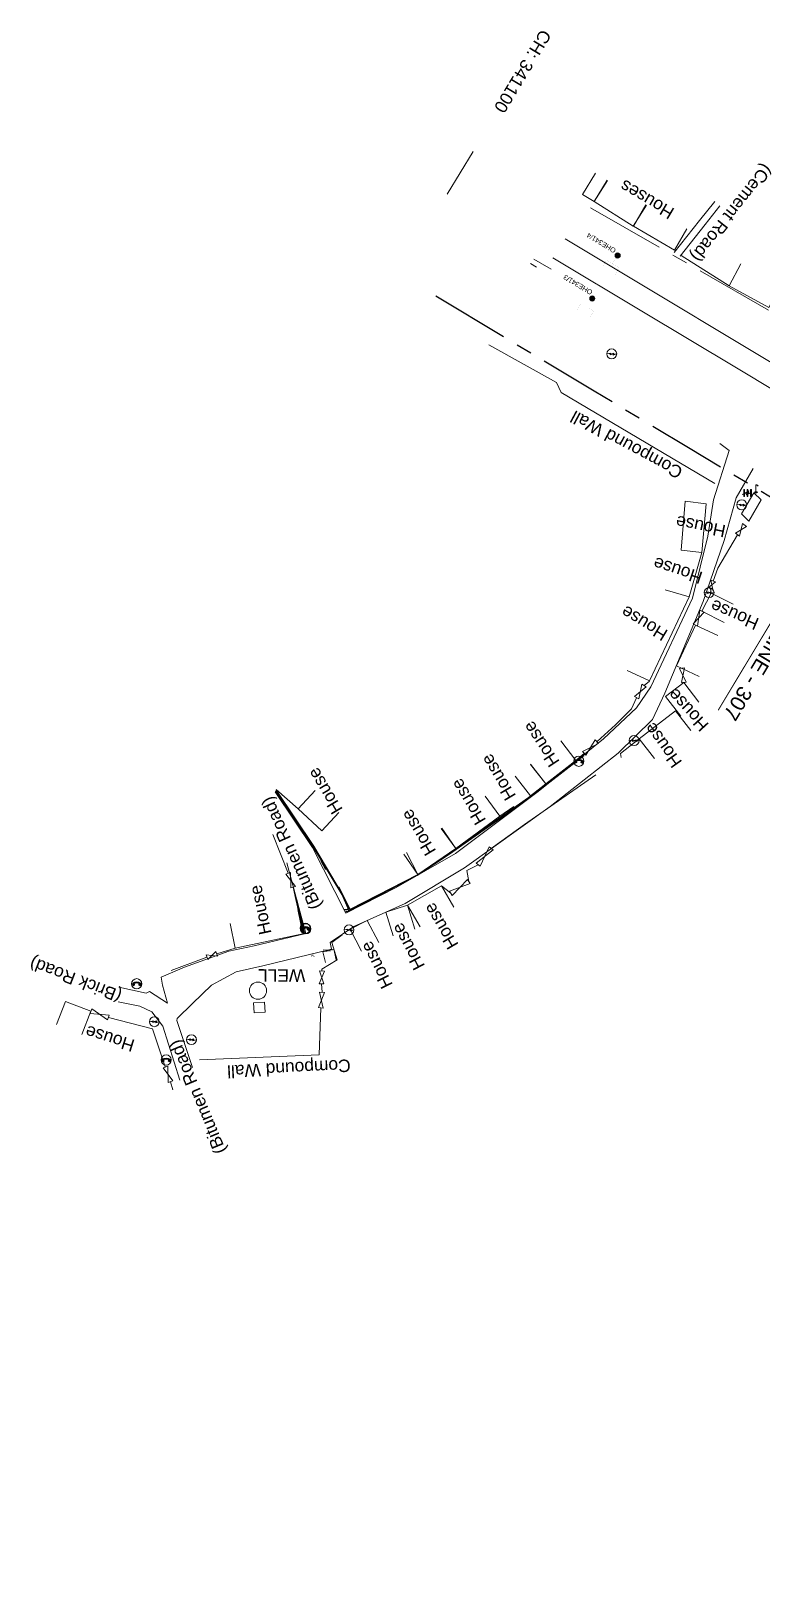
# Model space of a CAD drawing. Header units: metres. Extents: x 610236 to 616721, y 3398253 to 3402120.
# Drawn here: x 610235.8 to 610382.6, y 3401808.1 to 3402119.8 of the extents above; entities that cross this region are included whole.
import ezdxf

# ---------------------------------------------------------------- set-up
doc = ezdxf.new("R2010")
doc.units = ezdxf.units.M
doc.header["$MEASUREMENT"] = 0
doc.linetypes.add('CENTER', pattern=[50.8, 31.75, -6.35, 6.35, -6.35])
doc.linetypes.add('PHANTOM2', pattern=[1.25, 0.625, -0.125, 0.125, -0.125, 0.125, -0.125])
for name, color, linetype, lineweight in [('Commercial Building Pucca', 251, 'Continuous', 0), ('Compound Wall', 251, 'Continuous', 0), ('DFCC BOUNDARY', 6, 'CENTER', 0), ('Drain Bottom', 5, 'Continuous', 0), ('Drain Top', 5, 'Continuous', 0), ('Electric Pole', 251, 'Continuous', 0), ('Existing Chainage', 7, 'Continuous', 0), ('Existing IR Track', 143, 'Continuous', 0), ('Existing Railway Boundary', 7, 'CENTER', 0), ('Gate', 251, 'Continuous', 0), ('Grill', 251, 'Continuous', 0), ('Lamp_Post', 7, 'Continuous', 0), ('MATCH LINE', 7, 'Continuous', 0), ('OHE MAST', 8, 'Continuous', 0), ('OHE MAST TEXT', 8, 'Continuous', 0), ('Pipe Line', 4, 'Continuous', 0), ('Religious_Place', 251, 'Continuous', 0), ('Residential Building Pucca', 251, 'Continuous', 0), ('Residential Building Semipucca', 251, 'Continuous', 0), ('Shed', 251, 'Continuous', 0), ('Subroad Edge', 34, 'Continuous', 0), ('Telephone_Pole', 251, 'Continuous', 0), ('Text', 251, 'Continuous', 0), ('Transformer', 251, 'Continuous', 0), ('Well', 5, 'Continuous', 0)]:
    doc.layers.add(name, color=color, linetype=linetype, lineweight=lineweight)
doc.styles.get("Standard").update_dxf_attribs({"font": 'arial.ttf'})
doc.styles.add('Style-Arial', font='arial.ttf')
doc.styles.add('Text', font='arial.ttf', dxfattribs={"height": 2})

# ---------------------------------------------------------------- blocks, each defined once
blk = doc.blocks.new('GT')
at = {"layer": 'Gate'}
for p, q in [((-0.5, -0.5), (-0.5, 0.5)), ((-0.5, 0.5), (0.5, -0.5)), ((0.5, 0.5), (0.5, -0.5))]:
    blk.add_line(p, q, dxfattribs=at)
at = {"layer": 'Gate', "flags": 128}
blk.add_lwpolyline([(0.5, 0.5), (-0.5, -0.5)], dxfattribs=at)
blk = doc.blocks.new('EP')
at = {"extrusion": (0, 0, -1)}
blk.add_hatch(color=8, dxfattribs=at).paths.add_polyline_path([(-0.31, -0.24), (-0.94, -0.01), (-0.41, -0.1), (-0.43, 0.15), (0.21, -0.05), (0.21, 0.16), (0.93, -0.01), (0.31, 0.07), (0.31, -0.19), (-0.31, 0)])
at = {"color": 8}
for p, q in [((-0.93, -0.01), (-0.21, 0.16)), ((-0.31, 0.07), (-0.93, -0.01)), ((-0.31, -0.19), (-0.31, 0.07)), ((0.31, 0), (-0.31, -0.19)), ((-0.21, 0.16), (-0.21, -0.05)), ((-0.21, -0.05), (0.43, 0.15)), ((0.31, -0.24), (0.31, 0)), ((0.43, 0.15), (0.41, -0.1)), ((0.94, -0.01), (0.31, -0.24)), ((0.41, -0.1), (0.94, -0.01))]:
    blk.add_line(p, q, dxfattribs=at)
blk.add_circle((0, 0), 1, dxfattribs=at)
blk = doc.blocks.new('LP')
at = {"flags": 128}
for points in [[(0, 0), (0, 1.5)], [(0.25, 1.35), (0.44, 1.35)]]:
    blk.add_lwpolyline(points, dxfattribs=at)
for centre, radius, start, end in [((0.07, 0.99), 0.519, 57.6425, 97.3165), ((0.34, 1.33), 0.094, 11.7012, 168.0476)]:
    blk.add_arc(centre, radius, start, end)
at = {"extrusion": (0, 0, -1)}
blk.add_ellipse((0, 0.01), major_axis=(0.308, 0), ratio=0.400495, dxfattribs=at)
blk.add_ellipse((0.35, 1.36), major_axis=(0.0017, 0.0438), ratio=0.461056, start_param=1.74022, end_param=4.575836)
blk = doc.blocks.new('TP')
at = {"layer": 'Telephone_Pole'}
blk.add_hatch(color=8, dxfattribs=at).paths.add_polyline_path([(0.49, 0.08, -0.516403), (0.5, 0.04, 0.157799), (0.42, -0.19, 0.257253), (0.43, -0.21), (0.7, -0.4, 0.297943), (0.73, -0.4, 0.213635), (0.94, -0.09, 0.292624), (0.86, 0.1, 0.314672), (-0.86, 0.1, 0.297888), (-0.94, -0.1, 0.205841), (-0.73, -0.4, 0.297943), (-0.7, -0.4), (-0.43, -0.21, 0.257253), (-0.42, -0.19, 0.155164), (-0.5, 0.04, -0.510878), (-0.49, 0.08, -0.167449)])
at = {"layer": 'Telephone_Pole', "color": 8}
for p, q in [((-0.7, -0.4), (-0.43, -0.21)), ((0.7, -0.4), (0.43, -0.21))]:
    blk.add_line(p, q, dxfattribs=at)
blk.add_circle((0, 0), 1.03, dxfattribs=at)
for centre, radius, start, end in [((0.01, -1.13), 1.5, 55.3659, 125.2353), ((-0.48, 0.05), 0.0243, 109.2181, 217.464), ((-0.82, -0.21), 0.402, 2.1844, 37.464), ((0.01, -1.34), 1.5, 71.1943, 109.2181), ((0.82, -0.21), 0.402, 141.9464, 177.8156), ((0.48, 0.06), 0.0243, 321.9464, 71.1943), ((0.75, -0.06), 0.194, 350.1231, 55.3659), ((-0.44, -0.19), 0.0258, 304.4776, 2.1844), ((0.44, -0.19), 0.0258, 177.8156, 235.5224), ((0.72, -0.38), 0.0258, 235.5224, 301.8866), ((0.49, -0.01), 0.462, 301.8866, 350.1231)]:
    blk.add_arc(centre, radius, start, end, dxfattribs=at)
for p in [(-0.44, -0.22), (0.44, -0.22)]:
    blk.add_point(p, dxfattribs=at)
blk = doc.blocks.new('TRF')
at = {"extrusion": (0, 0, -1)}
blk.add_hatch(color=256, dxfattribs=at).paths.add_polyline_path([(0.18, -0.39), (-0.98, 0.09), (-0.22, -0.04), (-0.38, 0.42), (0.98, -0.29), (-0.02, 0.04)])
for p, q in [((-0.69, 0.72), (-0.69, -0.72)), ((-0.52, 0.72), (-0.69, 0.72)), ((-0.52, -0.72), (-0.52, 0.72)), ((0, 0.72), (0, -0.72)), ((0.17, 0.72), (0, 0.72)), ((0.17, -0.72), (0.17, 0.72)), ((0.7, 0.72), (0.7, -0.72)), ((0.87, 0.72), (0.7, 0.72)), ((0.87, -0.72), (0.87, 0.72)), ((-0.69, -0.72), (-0.52, -0.72)), ((0, -0.72), (0.17, -0.72)), ((0.7, -0.72), (0.87, -0.72))]:
    blk.add_line(p, q)
at = {"flags": 128}
blk.add_lwpolyline([(0.22, -0.04), (0.38, 0.42), (-0.98, -0.29), (0.02, 0.04), (-0.18, -0.39), (0.98, 0.09), (0.22, -0.04)], close=True, dxfattribs=at)
blk = doc.blocks.new('OHE MAST')
h = blk.add_hatch(color=256)
edge = h.paths.add_edge_path()
edge.add_arc((0, 0), 0.514, 0, 360)
at = {"const_width": 0.01, "flags": 128}
for points in [[(1.5, 3.5), (1.5, 2), (-1.5, 2), (-1.5, 3.5)], [(0, 2), (0, 0)]]:
    blk.add_lwpolyline(points, dxfattribs=at)
blk.add_circle((0, 0), 0.514)

msp = doc.modelspace()

# ---------------------------------------------------------------- linework, layer by layer
at = {"layer": 'Commercial Building Pucca'}
msp.add_3dface([(610280.4421, 3401924.6585), (610282.637, 3401924.7935), (610282.7675, 3401922.7363), (610280.572, 3401922.6013)], dxfattribs=at)
at = {"layer": 'Compound Wall', "flags": 128}
for points in [[(610340.2473, 3402071.9561), (610336.7571, 3402074.0123)], [(610375.9888, 3402068.6296), (610366.3698, 3402074.6887)], [(610327.7508, 3402056.775), (610341.3179, 3402049.2276), (610342.2811, 3402047.2353), (610373.1578, 3402028.9425)], [(610377.6808, 3402018.6392), (610373.7133, 3402011.8947), (610372.7876, 3402009.3152)], [(610372.2459, 3402007.8083), (610372.3677, 3402006.935)], [(610359.9947, 3401989.2297), (610358.9033, 3401988.3526)], [(610357.4243, 3401985.9138), (610356.4159, 3401983.6703), (610353.1426, 3401980.454), (610349.4618, 3401977.0811)], [(610354.3333, 3401973.9019), (610354.1652, 3401974.7179), (610357.9218, 3401977.6261)], [(610346.8462, 3401974.7346), (610345.2034, 3401973.2966)], [(610328.2288, 3401955.6277), (610334.8976, 3401960.4176), (610349.2528, 3401970.4187)], [(610285.0198, 3401967.4645), (610289.4106, 3401963.5755)], [(610329.9513, 3401962.1159), (610332.7615, 3401964.0274)], [(610284.3638, 3401958.4064), (610287.413, 3401950.6354)], [(610293.9559, 3401953.1629), (610294.9398, 3401951.385)], [(610288.4133, 3401947.8617), (610288.9328, 3401945.3977)], [(610318.2067, 3401948.1471), (610320.108, 3401946.6276)], [(610297.2449, 3401933.2702), (610296.1724, 3401936.7282), (610298.247, 3401938.2987)], [(610273.0636, 3401934.4882), (610276.7879, 3401935.6344)], [(610263.918, 3401931.1357), (610271.1084, 3401933.7732)], [(610294.1845, 3401931.0151), (610294.2019, 3401931.3828), (610297.2449, 3401933.2702)], [(610294.223, 3401926.7356), (610294.1189, 3401928.4291)], [(610269.6281, 3401913.1587), (610293.6596, 3401914.2048), (610293.9933, 3401923.6275)], [(610251.2921, 3401921.66), (610260.1439, 3401919.42), (610262.7366, 3401911.7431)], [(610263.8106, 3401908.7704), (610264.2695, 3401907.1263)]]:
    msp.add_lwpolyline(points, dxfattribs=at)
at = {"layer": 'DFCC BOUNDARY', "lineweight": 30, "ltscale": 0.5, "flags": 128}
msp.add_lwpolyline([(610395.1366, 3402018.936), (610395.4714, 3402019.4929), (610383.9995, 3402026.3821), (610367.8306, 3402036.092), (610348.8678, 3402047.4653), (610330.9581, 3402058.2071), (610316.3022, 3402067.0413)], dxfattribs=at)
at = {"layer": 'Drain Bottom', "flags": 128}
for points in [[(610299.4805, 3401942.9731), (610313.3334, 3401950.2174), (610319.795, 3401954.567), (610335.7176, 3401965.7508), (610346.7377, 3401974.3242)], [(610346.6948, 3401974.409), (610335.6914, 3401965.805), (610319.7699, 3401954.6301), (610313.3145, 3401950.255), (610299.5465, 3401943.129)], [(610284.9272, 3401967.253), (610292.4099, 3401956.0374), (610298.2335, 3401946.4041), (610299.5022, 3401943.594), (610299.3224, 3401943.274), (610299.0971, 3401943.2735), (610298.9204, 3401943.2168)], [(610299.0281, 3401942.9648), (610299.4805, 3401942.9731), (610299.5465, 3401943.129), (610299.5715, 3401943.5499), (610298.2961, 3401946.4179), (610292.5006, 3401956.0736), (610285.0179, 3401967.2892)], [(610290.5409, 3401938.6183), (610289.0398, 3401945.302)], [(610289.0973, 3401945.3195), (610290.6103, 3401938.6466)]]:
    msp.add_lwpolyline(points, dxfattribs=at)
at = {"layer": 'Drain Top', "flags": 128}
for points in [[(610346.8659, 3401974.3024), (610335.7494, 3401965.6982), (610319.8475, 3401954.4878), (610313.3371, 3401950.2052), (610299.6543, 3401943.0168)], [(610299.6696, 3401943.2341), (610313.3115, 3401950.264), (610319.7215, 3401954.624), (610335.6807, 3401965.8559), (610346.7718, 3401974.5077)], [(610284.8866, 3401967.2083), (610292.3693, 3401955.9927), (610298.18, 3401946.3551)], [(610298.3474, 3401946.4077), (610292.5685, 3401956.085), (610285.0858, 3401967.3006)], [(610290.4743, 3401938.6017), (610288.9349, 3401945.393)], [(610289.154, 3401945.3622), (610290.6839, 3401938.6413)], [(610298.18, 3401946.3551), (610299.3754, 3401943.645), (610299.2893, 3401943.3948), (610299.1255, 3401943.3476), (610298.7471, 3401943.3869)], [(610299.1074, 3401942.8028), (610299.6543, 3401943.0168), (610299.6696, 3401943.2341), (610299.6177, 3401943.5729), (610298.3474, 3401946.4077)]]:
    msp.add_lwpolyline(points, dxfattribs=at)
at = {"layer": 'Existing Chainage', "linetype": 'Continuous', "lineweight": 13, "flags": 128}
msp.add_lwpolyline([(610324.552, 3402095.5909), (610319.3896, 3402087.0264)], dxfattribs=at)
at = {"layer": 'Existing IR Track', "flags": 128}
for points in [[(610630.0907, 3401905.8569), (610611.6728, 3401916.9286), (610593.8639, 3401927.6338), (610574.8462, 3401939.0495), (610557.9143, 3401949.2127), (610538.152, 3401961.0733), (610521.8322, 3401970.8679), (610504.1811, 3401981.4476), (610486.5293, 3401992.0277), (610467.894, 3402003.235), (610449.2807, 3402014.4291), (610431.3262, 3402025.1681), (610413.3737, 3402035.9058), (610395.9724, 3402046.3358), (610378.424, 3402056.854), (610360.8226, 3402067.4081), (610343.0892, 3402078.0414)], [(610627.3086, 3401902.1794), (610609.256, 3401913.0191), (610591.4767, 3401923.6946), (610572.4304, 3401935.1388), (610555.4568, 3401945.3376), (610535.7329, 3401957.1598), (610519.4689, 3401966.9081), (610501.7571, 3401977.5244), (610483.8913, 3401988.233), (610465.4658, 3401999.3065), (610446.8581, 3402010.4895), (610429.0533, 3402021.1662), (610411.2488, 3402031.8427), (610393.632, 3402042.4221), (610377.4631, 3402052.1319), (610358.4913, 3402063.5106), (610340.5993, 3402074.2418)]]:
    msp.add_lwpolyline(points, dxfattribs=at)
at = {"layer": 'Existing Railway Boundary', "ltscale": 0.5, "flags": 128}
msp.add_lwpolyline([(610348.171, 3402084.315), (610412.243, 3402047.407), (610816.4467, 3401806.0872), (610824.2343, 3401812.7137), (610961.1072, 3401721.668), (611001.8155, 3401693.5189), (611045.0981, 3401670.4754), (611172.8748, 3401594.2137), (611349.6069, 3401487.2448), (611525.6631, 3401378.4058), (611706.9713, 3401269.4918), (611862.7799, 3401176.1735), (611885.0197, 3401162.1783), (612031.1961, 3401075.6032), (612070.3216, 3401050.9396), (612243.7727, 3400946.4383), (612421.3412, 3400839.8744), (612607.2871, 3400728.8405), (612953.7211, 3400520.993), (613470.9913, 3400226.4951), (614012.4958, 3399887.3788), (614055.8113, 3399861.1262), (614186.33, 3399782.2122), (614439.2886, 3399631.6413), (615179.9123, 3399187.498), (615599.3011, 3398933.023), (615641.8291, 3398908.118), (615684.1749, 3398882.805), (615727.8421, 3398857.148), (615771.2115, 3398833.042), (615810.7222, 3398819.967), (615849.5142, 3398796.835), (615894.7969, 3398769.958), (615937.4983, 3398743.942), (615981.9902, 3398717.098), (616022.8552, 3398694.4624)], dxfattribs=at)
at = {"layer": 'Grill', "flags": 128}
msp.add_lwpolyline([(610336.0876, 3402073.1396), (610337.325, 3402072.3973)], dxfattribs=at)
at = {"layer": 'MATCH LINE', "linetype": 'PHANTOM2', "ltscale": 15, "const_width": 0.2}
msp.add_lwpolyline([(610425.5726, 3402069.4636), (610373.787, 3401983.3717)], dxfattribs=at)
at = {"layer": 'Religious_Place', "flags": 128}
msp.add_lwpolyline([(610294.9016, 3401932.7093), (610294.3932, 3401934.8854), (610296.5707, 3401935.3941), (610297.0763, 3401933.2299)], dxfattribs=at)
at = {"layer": 'Residential Building Pucca', "flags": 128}
for points in [[(610351.5293, 3402089.8231), (610348.915, 3402085.5628), (610346.5692, 3402087.0023), (610349.1835, 3402091.2626)], [(610359.4106, 3402084.8257), (610356.7336, 3402080.6045), (610348.915, 3402085.5628), (610351.592, 3402089.784)], [(610367.5205, 3402080.1), (610364.9961, 3402075.7857), (610356.7667, 3402080.601), (610359.2911, 3402084.9152)], [(610386.3407, 3402068.6904), (610383.9529, 3402064.2991), (610375.9888, 3402068.6296), (610378.3766, 3402073.021)], [(610366.3351, 3402015.5591), (610370.5424, 3402015.085), (610367.9474, 3402006.1911), (610363.1489, 3402007.5912)], [(610363.1489, 3402007.5912), (610367.9474, 3402006.1911), (610360.0276, 3401989.28), (610355.5009, 3401991.3999)], [(610375.016, 3402001.044), (610370.5423, 3402003.2737), (610372.3668, 3402006.9344), (610376.8405, 3402004.7047)], [(610369.9667, 3401990.1914), (610365.4287, 3401992.2871), (610369.2215, 3402000.4997), (610373.7594, 3401998.404)], [(610366.2873, 3401982.1911), (610363.2212, 3401986.1388), (610366.8739, 3401988.9758), (610369.94, 3401985.0281)], [(610360.9834, 3401973.6749), (610357.9218, 3401977.6261), (610365.2461, 3401983.3012), (610368.3076, 3401979.35)], [(610342.1898, 3401977.22), (610345.2034, 3401973.2966), (610339.158, 3401968.5929), (610336.115, 3401972.5585)], [(610336.0696, 3401972.5233), (610339.158, 3401968.5929), (610336.1145, 3401966.2016), (610333.0262, 3401970.1319)], [(610297.5698, 3401962.8283), (610294.1719, 3401959.1624), (610289.4106, 3401963.5755), (610292.8085, 3401967.2415)], [(610326.9949, 3401966.1464), (610329.9513, 3401962.1159), (610321.1047, 3401955.627), (610318.1483, 3401959.6576)], [(610318.2617, 3401959.7383), (610321.1047, 3401955.627), (610313.4788, 3401950.4058), (610310.6594, 3401954.4812)], [(610311.2118, 3401954.8372), (610313.4805, 3401950.3832), (610299.8944, 3401943.4627), (610297.6256, 3401947.9168)], [(610323.7149, 3401948.9676), (610323.3176, 3401951.2057), (610325.5812, 3401952.3723)], [(610308.4837, 3401938.0792), (610307.0127, 3401942.8563), (610311.4166, 3401944.2125), (610312.8877, 3401939.4353)], [(610289.3575, 3401943.378), (610290.3836, 3401938.4859), (610276.7879, 3401935.6344), (610275.7619, 3401940.5265)], [(610302.1812, 3401934.9743), (610299.8666, 3401939.4046), (610303.3161, 3401941.1468), (610305.6063, 3401936.7637)], [(610240.8859, 3401920.258), (610242.6804, 3401924.9233), (610247.7806, 3401922.9615), (610245.986, 3401918.2962)]]:
    msp.add_lwpolyline(points, dxfattribs=at)
at = {"layer": 'Residential Building Pucca'}
msp.add_3dface([(610367.1778, 3402025.3484), (610371.3605, 3402024.8771), (610370.5424, 3402015.085), (610366.3351, 3402015.5591)], dxfattribs=at)
at = {"layer": 'Residential Building Semipucca', "flags": 128}
msp.add_lwpolyline([(610313.9227, 3401939.8876), (610311.4166, 3401944.2125), (610318.2067, 3401948.1471), (610320.7128, 3401943.8222)], dxfattribs=at)
at = {"layer": 'Shed'}
msp.add_3dface([(610379.9255, 3402021.3894), (610382.4342, 3402025.6371), (610380.9895, 3402027.0625), (610378.4802, 3402022.8139)], dxfattribs=at)
at = {"layer": 'Subroad Edge', "flags": 128}
for points in [[(610364.9476, 3402075.315), (610370.0269, 3402081.7671), (610373.103, 3402085.5727)], [(610374.1213, 3402084.6673), (610371.1827, 3402080.9273), (610366.1487, 3402074.5822)], [(610284.8221, 3401967.0192), (610292.3048, 3401955.8036), (610298.9891, 3401942.6638), (610309.0831, 3401947.7602), (610321.0145, 3401954.5912), (610337.6049, 3401967.0674), (610350.7747, 3401977.6164), (610357.3848, 3401983.8526), (610360.2915, 3401988.0871), (610368.6194, 3402005.9054), (610371.7373, 3402018.3495), (610372.8422, 3402025.6669), (610376.011, 3402035.5524), (610374.1196, 3402036.9331)], [(610380.8146, 3402031.9108), (610377.3832, 3402026.0245), (610375.0204, 3402017.4877), (610370.7519, 3402005.2179), (610363.0663, 3401986.8428), (610360.6053, 3401981.5393), (610353.6814, 3401974.7865), (610340.0377, 3401964.0864), (610322.8158, 3401951.7163), (610310.904, 3401944.5965), (610300.6067, 3401939.932), (610295.8625, 3401936.7486), (610296.1185, 3401935.3871), (610282.2952, 3401932.0409), (610276.9611, 3401930.8609), (610272.0347, 3401928.1574), (610268.2068, 3401924.5012), (610265.1079, 3401921.4466), (610265.0744, 3401921.0515), (610268.1772, 3401911.648)], [(610253.4218, 3401927.7555), (610258.9024, 3401926.5551), (610259.5606, 3401926.8748), (610263.1709, 3401924.5476), (610262.1994, 3401928.207), (610261.914, 3401929.8087), (610266.6043, 3401931.7651), (610275.4824, 3401935.0333), (610280.5641, 3401936.0612), (610290.9895, 3401938.5492), (610287.1393, 3401952.7529)], [(610265.6818, 3401909.1182), (610262.2377, 3401919.9257), (610259.9981, 3401922.8035), (610257.6245, 3401923.9573), (610253.2705, 3401924.8428)]]:
    msp.add_lwpolyline(points, dxfattribs=at)
at = {"layer": 'Well'}
msp.add_circle((610281.351, 3401927.0742), 1.7264, dxfattribs=at)

# ---------------------------------------------------------------- block references
at = {"layer": 'Electric Pole', "xscale": 0.9997078269177826, "yscale": 0.9997078269177826, "zscale": 0.9997078269177826}
for p in [(610352.4118, 3402054.9584), (610378.5323, 3402024.6481), (610371.9714, 3402007.0167), (610356.9185, 3401977.3092), (610299.6375, 3401939.2801), (610260.529, 3401920.8366), (610267.9866, 3401917.2254)]:
    msp.add_blockref('EP', p, dxfattribs=at)
at = {"layer": 'Gate'}
for p, xscale, yscale, zscale, rotation in [((610378.3746, 3402019.6222), 2.406473665074514, 0.9997078268772032, 1.551054659948791, 54.34587188090328), ((610372.5184, 3402008.5654), 1.593269902383787, 0.9997078268772032, 1.262063545048723, 70.34587188151824), ((610369.8854, 3402001.8861), 3.074585128683456, 0.999707826877203, 1.753193320072006, 64.3458718835975), ((610366.7166, 3401990.4116), 2.857231779236339, 0.9997078268772029, 1.690087859522352, 277.3458718831693), ((610358.165, 3401987.128), 2.837754092274991, 0.9997078268772034, 1.684317362256924, 58.34587188434524), ((610348.154, 3401975.9079), 3.513921817390494, 0.9997078268772032, 1.874271896998897, 42.34587188231395), ((610326.905, 3401954), 4.196071841447522, 0.9997078268772032, 2.048132286263298, 51.34587188277234), ((610287.9179, 3401949.2427), 2.934449691673973, 0.9997078268772035, 1.71277328457209, 289.3458718836469), ((610321.9068, 3401947.8206), 4.316849178393761, 0.9997078268772032, 2.077399314308317, 33.34587188150461), ((610272.0859, 3401934.13), 2.082492187808926, 0.9997078268772032, 1.442873431581306, 20.34587188174988), ((610294.1517, 3401929.7221), 2.586845951125656, 0.9997078268772032, 1.608132502086169, 88.34587188384775), ((610294.1082, 3401925.1816), 3.116556882240904, 0.9997078268772034, 1.765119346697057, 85.34587188329769), ((610249.5367, 3401922.3086), 3.742847360357717, 0.9997078268772033, 1.934361341879094, 339.3458718798553), ((610263.2735, 3401910.2561), 3.16011122998743, 0.9997078268772032, 1.777410456372129, 289.34587188286)]:
    msp.add_blockref('GT', p, dxfattribs=dict(at, xscale=xscale, yscale=yscale, zscale=zscale, rotation=rotation))
at = {"layer": 'Lamp_Post', "xscale": 0.9997078269177826, "yscale": 0.9997078269177826, "zscale": 0.9997078269177826}
msp.add_blockref('LP', (610381.3704, 3402027.1439), dxfattribs=at)
at = {"layer": 'OHE MAST', "color": 2, "rotation": 149.0208306544455}
for p in [(610353.6041, 3402074.7184), (610348.5046, 3402066.0824)]:
    msp.add_blockref('OHE MAST', p, dxfattribs=at)
at = {"layer": 'Telephone_Pole', "xscale": 0.9997078269177826, "yscale": 0.9997078269177826, "zscale": 0.9997078269177826}
for p in [(610345.8029, 3401973.1452), (610290.8264, 3401939.5966), (610290.9506, 3401939.4922), (610256.9839, 3401928.4618), (610262.9103, 3401913.152)]:
    msp.add_blockref('TP', p, dxfattribs=at)
at = {"layer": 'Transformer', "xscale": 0.9997078269177826, "yscale": 0.9997078269177826, "zscale": 0.9997078269177826}
msp.add_blockref('TRF', (610379.6103, 3402027.0145), dxfattribs=at)

# ---------------------------------------------------------------- texts
at = {"layer": 'Existing Chainage', "lineweight": 0, "insert": (610329.7144, 3402103.7387), "char_height": 2.5, "attachment_point": 6, "rotation": 238.919646, "line_spacing_factor": 0.6, "style": 'Style-Arial'}
msp.add_mtext('CH: 341100', dxfattribs=at)
at = {"layer": 'MATCH LINE', "linetype": 'Continuous'}
msp.add_text('MATCH LINE - 307', height=3, rotation=239.034667, dxfattribs=at).set_placement((610393.2384, 3402013.4732))
at = {"layer": 'OHE MAST TEXT'}
for s, p in [('OHE341/4', (610353.3718, 3402075.9998)), ('OHE341/3', (610348.677, 3402067.6031))]:
    msp.add_text(s, height=1, rotation=149, dxfattribs=at).set_placement(p)
at = {"layer": 'Pipe Line'}
msp.add_text('PL', height=0.5, dxfattribs=at).set_placement((610291.993, 3401933.83))
at = {"layer": 'Religious_Place'}
msp.add_text('TEMP', height=0.5, dxfattribs=at).set_placement((610294.393, 3401934.885))
at = {"layer": 'Subroad Edge', "style": 'Text'}
for s, rotation, p in [('(Cement Road)', 231.518636, (610382.947, 3402093.3682)), ('(Bitumen Road)', 114.364046, (610294.202, 3401944.0449)), ('(Brick Road)', 158.960351, (610254.2002, 3401926.9511)), ('(Bitumen Road)', 112.635697, (610274.9985, 3401894.9021))]:
    msp.add_text(s, height=2.5, rotation=rotation, dxfattribs=at).set_placement(p)
at = {"layer": 'Text'}
for s, rotation, p in [('Houses', 149.314765, (610365.2148, 3402084.0165)), ('Compound Wall', 151.712288, (610366.9199, 3402031.928)), ('House', 168.716791, (610375.4808, 3402020.5296)), ('House', 161.857751, (610370.8658, 3402011.0587)), ('House', 148.619428, (610363.8971, 3401999.2902)), ('House', 156.72808, (610382.2137, 3402001.7181)), ('House', 132.359435, (610372.081, 3401980.5305)), ('House', 123.297401, (610342.0426, 3401973.0516)), ('House', 125.495877, (610366.6607, 3401972.9839)), ('House', 120.676047, (610333.272, 3401966.2217)), ('House', 120.676047, (610298.4544, 3401963.4751)), ('House', 120.676047, (610327.2444, 3401961.3105)), ('House', 120.676047, (610317.2173, 3401955.1383)), ('House', 102.092809, (610284.0961, 3401938.6226)), ('House', 120.47615, (610321.7234, 3401936.3223)), ('House', 117.858579, (610314.9554, 3401932.0481)), ('House', 116.253397, (610308.502, 3401928.2526)), ('WELL', 179.546156, (610290.8808, 3401931.3217)), ('House', 162.617287, (610256.7862, 3401917.1203)), ('Compound Wall', 182.883813, (610299.9142, 3401913.2938))]:
    msp.add_text(s, height=2.5, rotation=rotation, dxfattribs=at).set_placement(p)

doc.saveas('drawing.dxf')
